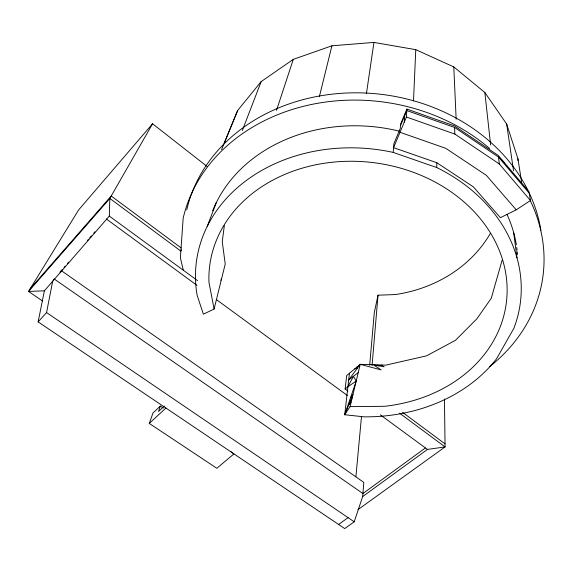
<?xml version="1.0" encoding="UTF-8"?>
<svg xmlns="http://www.w3.org/2000/svg" width="571" height="571" viewBox="0 0 571 571"><rect width="100%" height="100%" fill="white"/><g stroke="black" fill="none" stroke-linecap="round" stroke-linejoin="round"><path stroke-width="0.86" d="M61.118 270.511L363.827 482.416L362.664 496.57L354.206 521.808L344.72 528.582L38.129 321.887L44.388 290.803L109.311 216.095L109.832 198.444L152.564 123.779L207.137 166.504M413.504 100.974L415.767 49.663L373.941 42.418L331.922 45.801L293.301 59.355L261.147 81.61L237.693 110.403L224.203 143.207M406.424 117.012L406.88 109.09L454.516 125.927L498.29 155.469L528.974 191.592L530.488 200.528L516.205 209.843L500.41 217.694L473.323 186.824L436.751 162.699L393.569 147.653L406.424 117.012L454.851 134.085L499.332 163.991L530.488 200.528M404.275 122.137L404.76 114.157M224.332 225.638L222.262 241.676L225.224 264.073L214.096 309.039L203.376 314.157L197.123 295.25A163.27 134.064 6.8 0 1 393.191 152.407L393.876 143.721L400.278 128.439L400.564 124.2L406.88 109.09M372.064 365.576L378.023 295.2L395.439 294.543A135.284 119.418 6.1 0 0 490.311 233.482M369.673 365.262L374.319 312.444L378.023 295.2M355.911 476.649L361.514 416.28M358.881 365.454L358.788 366.275L356.904 367.089L357.346 368.224L354.67 368.93L346.711 375.497L345.12 388.994L347.91 391.042M436.751 162.699L436.772 167.567A163.27 134.064 6.8 0 1 513.9 328.254L496.556 358.788A163.27 134.064 6.8 0 1 364.048 416.837L344.72 414.746L349.452 373.241M366.411 93.723L373.941 42.418M38.129 321.887L46.572 312.558L52.611 281.503M502.087 260.297L491.281 298.24L476.892 318.789L455.487 340.295L426.544 355.847L385.86 365.133L360.23 364.327L354.67 368.93M345.12 388.994L347.91 386.724L353.442 376.282L356.211 381.078L344.72 414.746L350.044 406.638L360.23 364.327L381.057 369.887L373.648 364.912L384.162 366.81L381.399 365.147L378.894 365.861L377.559 365.083M319.425 96.42L331.922 45.801M276.492 110.396L293.301 59.355M359.509 365.297L359.68 364.783M163.32 408.044L160.38 406.067L158.481 411.513L164.341 406.074M231.098 451.775L233.924 453.924L216.837 468.284L149.267 423.418L152.999 412.933L160.38 406.067M207.194 226.466L216.288 202.626M242.347 130.488L261.147 81.61M221.591 149.623L237.693 110.403M181.392 249.791L180.864 251.083L109.832 198.444L28.55 291.446L42.49 300.974M344.72 414.746L352.971 394.597L350.537 397.694M400.464 125.706L406.795 110.56L454.58 127.44L498.483 157.061L529.26 193.262M220.799 280.268L221.605 278.691M352.014 398.572L348.86 404.625L351.037 402.584M52.989 280.861L53.745 279.569M152.564 123.779L78.662 209.878L28.55 291.446L44.388 290.803M360.23 364.327L348.688 379.922L358.238 372.613M59.955 272.196L62.289 269.505M64.038 267.485L65.201 266.136M67.535 263.445L68.706 262.096M87.363 240.548L88.534 239.206M89.697 237.857L91.446 235.837M93.78 233.146L94.95 231.797M30.135 288.805L111.224 196.01L181.207 247.978M149.267 423.418L165.897 408.051M425.366 447.985L362.906 493.544L54.124 278.926M362.664 496.57L427.472 449.427L445.073 446.922L444.459 399.015M338.61 524.471L348.082 517.64M357.974 509.653L445.073 446.922L399.579 413.204M347.91 386.724L356.211 381.078M350.044 406.638L384.576 406.295A149.466 122.644 6.8 0 0 505.885 274.151A149.466 122.644 6.8 0 0 346.119 161.322A149.466 122.644 6.8 0 0 208.95 282.267L214.096 309.039M393.191 152.407L436.772 167.567M400.014 132.294L445.83 148.353L486.378 175.361L516.205 209.843M415.767 49.663L453.788 66.914L484.858 92.509L506.663 124.05L517.926 158.774L521.68 182.392M46.572 312.558L354.206 521.808M109.311 216.095L197.559 280.647M106.356 218.993L196.988 285.364M216.409 299.582L347.318 395.453M380.293 414.817L427.472 449.427M402.555 412.341L445.059 443.903M183.312 270.176L180.386 257.871L183.163 218.258A182.434 152.671 6.6 0 1 307.755 105.285A182.434 152.671 6.6 0 1 489.611 148.503M506.663 124.05L513.529 170.722M513.643 232.511L517.005 257.899M498.483 157.061L499.332 163.991M484.858 92.509L490.632 145.013M453.788 66.914L456.15 119.268M454.58 127.44L454.851 134.085M517.926 158.774L517.954 160.53M530.373 200.835A182.434 152.671 6.6 0 1 489.64 366.682M501.516 159.744A182.434 152.671 6.6 0 1 504.536 162.956M212.676 210.706A156.861 131.094 6.7 0 1 399.272 131.152M506.984 214.353A156.861 131.094 6.7 0 1 516.348 244.795M516.748 247.457A156.861 131.094 6.7 0 1 517.083 250.112M517.269 251.882A156.861 131.094 6.7 0 1 517.497 254.538M186.717 209.95A179.858 151.422 6.6 0 1 343.571 93.173A179.858 151.422 6.6 0 1 527.768 190M529.738 194.076A179.858 151.422 6.6 0 1 540.88 230.377"/></g></svg>
